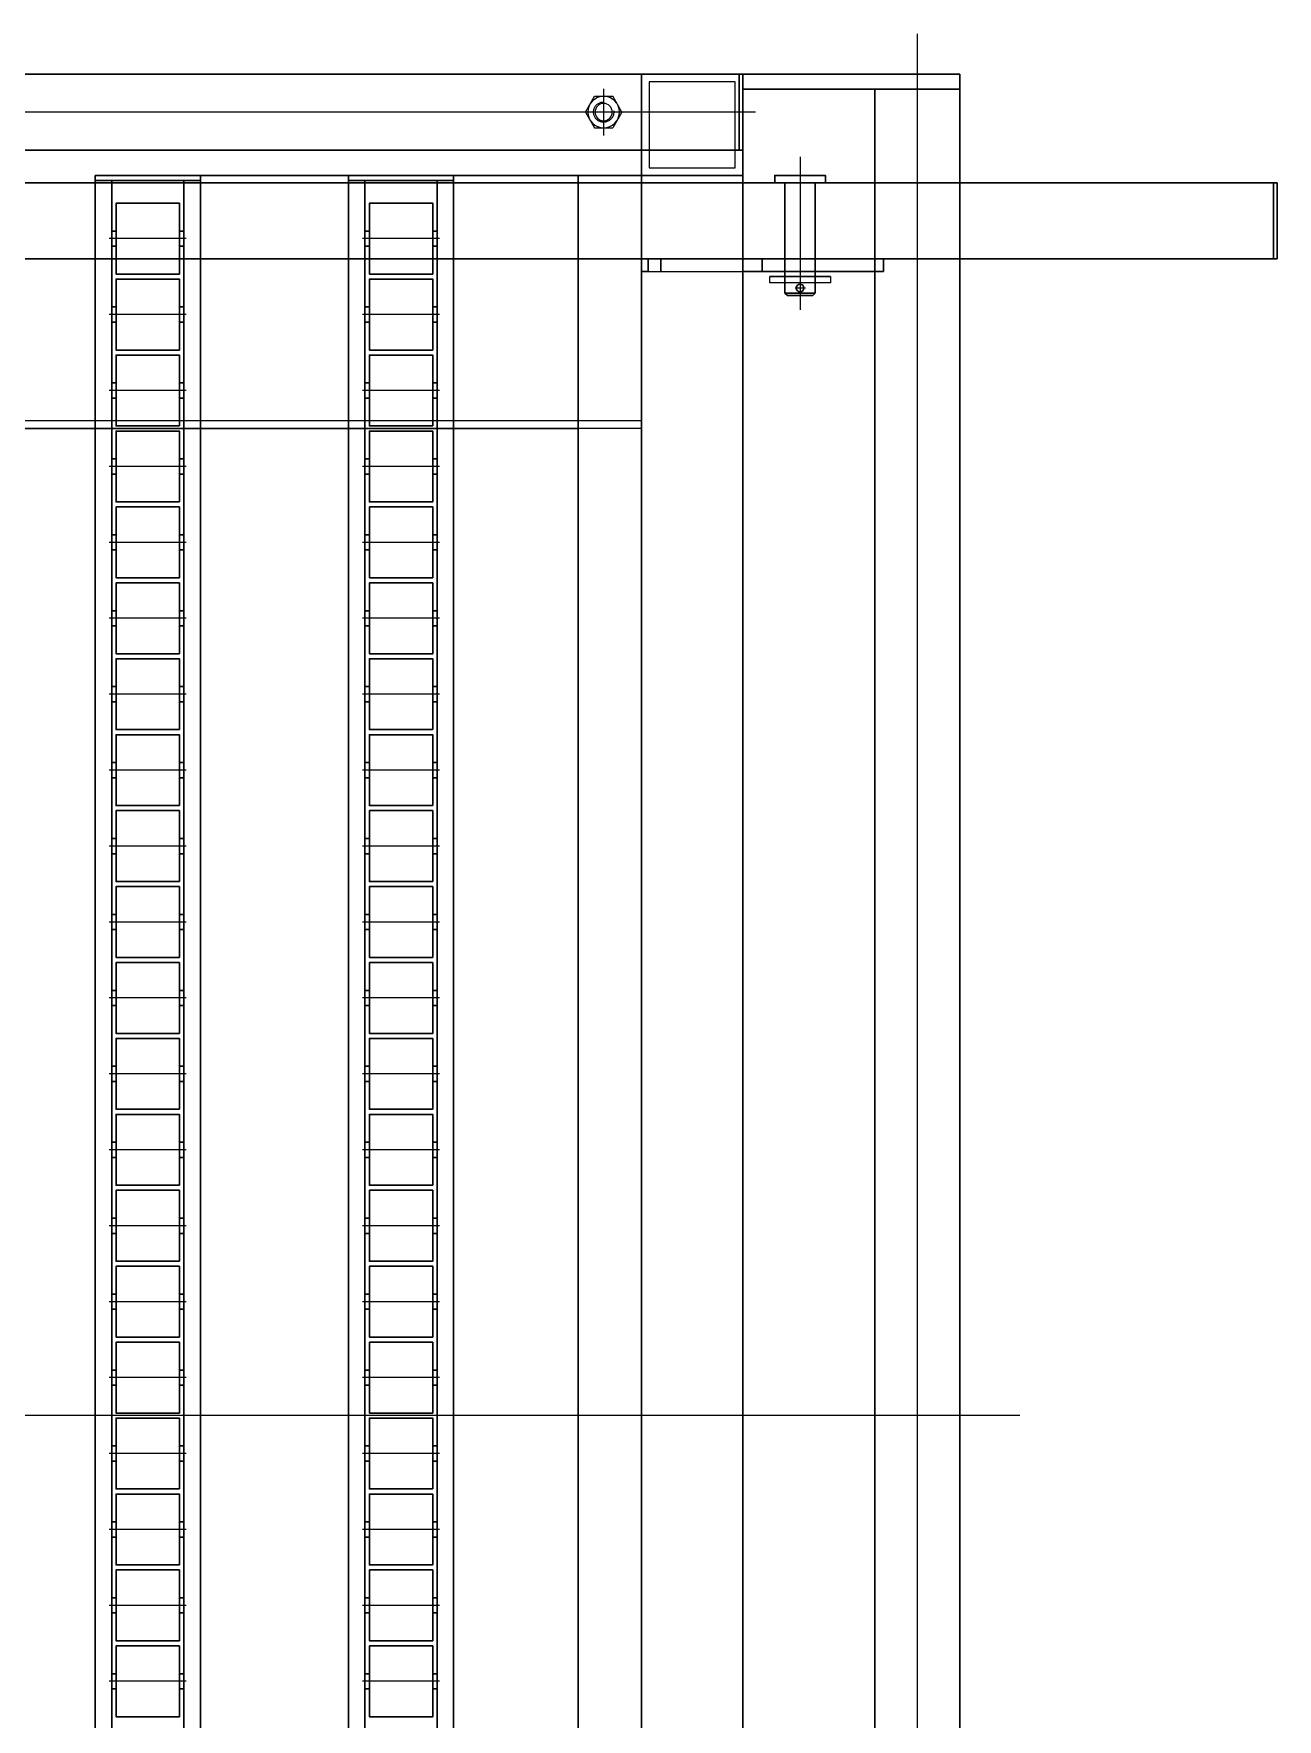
# Model space of a CAD drawing. Extents: x 539033 to 804858, y 468425 to 1263560.
# Drawn here: x 751687 to 752178, y 498741 to 499407 of the extents above; entities that cross this region are included whole.
import ezdxf

# ---------------------------------------------------------------- set-up
doc = ezdxf.new("R2010")
doc.units = 0
doc.header["$LTSCALE"] = 1000
doc.header["$MEASUREMENT"] = 0
for name, pattern in [('0', [0, 0]), ('ACAD_ISO02W100', [15, 12, -3]), ('ACAD_ISO04W100', [30, 24, -3, 0, -3]), ('DASHDOT', [25.4, 12.7, -6.35, 0, -6.35]), ('SOLID', [0])]:
    doc.linetypes.add(name, pattern=pattern)
doc.layers.get('0').update_dxf_attribs({"linetype": 'CONTINUOUS'})
doc.layers.add('1', color=1, linetype='DASHDOT')
for name, color, linetype, lineweight in [('3', 7, 'ACAD_ISO04W100', 15), ('标注', 7, 'SOLID', 15), ('点划线', 1, 'ACAD_ISO04W100', 15), ('粗实线', 7, '0', 30), ('虚线', 6, 'ACAD_ISO02W100', 18)]:
    doc.layers.add(name, color=color, linetype=linetype, lineweight=lineweight)

# ---------------------------------------------------------------- blocks, each defined once
blk = doc.blocks.new('A$C513352F2')
at = {"layer": '点划线'}
blk.add_line((68.9, 0), (68.9, 1086.91), dxfattribs=at)
at = {"layer": '粗实线', "color": 5}
for p, q in [((0, 1070.94), (85.65, 1070.94)), ((85.65, 1070.94), (85.65, 10.94)), ((0, 1064.94), (85.65, 1064.94)), ((52.15, 1064.94), (52.15, 16.94))]:
    blk.add_line(p, q, dxfattribs=at)
blk = doc.blocks.new('A$C458447FD')
for p, q in [((258.84, 1065.14), (262.43, 1071.37)), ((269.62, 1071.37), (262.43, 1071.37)), ((273.22, 1065.14), (269.62, 1071.37)), ((258.84, 1065.14), (262.43, 1058.91)), ((269.62, 1058.91), (262.43, 1058.91)), ((273.22, 1065.14), (269.62, 1058.91)), ((176.44, 1000.14), (176.44, 997.64)), ((200.44, 997.64), (200.44, 1000.14)), ((176.44, 997.64), (200.44, 997.64))]:
    blk.add_line(p, q)
for radius in [6.23, 3.4]:
    blk.add_circle((266.03, 1065.14), radius)
at = {"layer": '1', "linetype": 'DASHDOT'}
for p, q in [((266.03, 1074.37), (266.03, 1055.91)), ((255.84, 1065.14), (276.22, 1065.14))]:
    blk.add_line(p, q, dxfattribs=at)
at = {"layer": '3'}
blk.add_arc((266.03, 1065.14), 4, 170, 90, dxfattribs=at)
at = {"layer": '点划线'}
for p, q in [((206.04, 1065.14), (1376.79, 1065.14)), ((188.44, 1047.42), (188.44, 986.97)), ((330.83, 1015.14), (361.27, 1015.14)), ((430.83, 1015.14), (461.27, 1015.14)), ((186.36, 995.64), (190.38, 995.64)), ((330.83, 985.14), (361.27, 985.14)), ((430.83, 985.14), (461.27, 985.14)), ((330.83, 955.14), (361.27, 955.14)), ((430.83, 955.14), (461.27, 955.14)), ((330.83, 925.14), (361.27, 925.14)), ((430.83, 925.14), (461.27, 925.14)), ((330.83, 895.14), (361.27, 895.14)), ((430.83, 895.14), (461.27, 895.14)), ((330.83, 865.14), (361.27, 865.14)), ((430.83, 865.14), (461.27, 865.14)), ((330.83, 835.14), (361.27, 835.14)), ((430.83, 835.14), (461.27, 835.14)), ((330.83, 805.14), (361.27, 805.14)), ((430.83, 805.14), (461.27, 805.14)), ((330.83, 775.14), (361.27, 775.14)), ((430.83, 775.14), (461.27, 775.14)), ((330.83, 745.14), (361.27, 745.14)), ((430.83, 745.14), (461.27, 745.14)), ((330.83, 715.14), (361.27, 715.14)), ((430.83, 715.14), (461.27, 715.14)), ((330.83, 685.14), (361.27, 685.14)), ((430.83, 685.14), (461.27, 685.14)), ((330.83, 655.14), (361.27, 655.14)), ((430.83, 655.14), (461.27, 655.14)), ((330.83, 625.14), (361.27, 625.14)), ((430.83, 625.14), (461.27, 625.14)), ((330.83, 595.14), (361.27, 595.14)), ((430.83, 595.14), (461.27, 595.14)), ((330.83, 565.14), (361.27, 565.14)), ((430.83, 565.14), (461.27, 565.14)), ((101.68, 550.14), (1459.06, 550.14)), ((330.83, 535.14), (361.27, 535.14)), ((430.83, 535.14), (461.27, 535.14)), ((330.83, 505.14), (361.27, 505.14)), ((430.83, 505.14), (461.27, 505.14)), ((330.83, 475.14), (361.27, 475.14)), ((430.83, 475.14), (461.27, 475.14)), ((330.83, 445.14), (361.27, 445.14)), ((430.83, 445.14), (461.27, 445.14))]:
    blk.add_line(p, q, dxfattribs=at)
at = {"layer": '粗实线'}
for p, q in [((212.53, 1080.14), (212.53, 1050.14)), ((211.03, 1050.14), (1361.03, 1050.14)), ((251.03, 1040.14), (446.03, 1040.14)), ((251.03, 1040.14), (251.03, 60.14)), ((1109.83, 1037.14), (0, 1037.14)), ((0, 1037.14), (0, 1007.14)), ((1.5, 1037.14), (1.5, 1007.14)), ((182.44, 1037.14), (182.44, 993.64)), ((194.44, 1037.14), (194.44, 993.64)), ((1118.6, 1007.14), (0, 1007.14)), ((248.45, 1007.14), (153.13, 1007.14)), ((155.54, 1007.14), (155.54, 1002.14)), ((203.44, 1007.14), (203.44, 1002.14)), ((243.45, 1007.14), (243.45, 1002.14)), ((248.45, 1007.14), (248.45, 1002.14)), ((211.03, 1002.14), (155.54, 1002.14)), ((200.44, 1000.14), (176.44, 1000.14)), ((248.45, 1002.14), (251.03, 1002.14)), ((182.44, 993.64), (183.44, 992.64)), ((182.44, 993.64), (194.44, 993.64)), ((193.44, 992.64), (183.44, 992.64)), ((193.44, 992.64), (194.44, 993.64)), ((276.03, 940.14), (776.03, 940.14))]:
    blk.add_line(p, q, dxfattribs=at)
at = {"layer": '粗实线', "color": 2}
blk.add_line((276.03, 1040.14), (276.03, 60.14), dxfattribs=at)
at = {"layer": '粗实线', "color": 4}
for p, q in [((325.28, 1040.14), (325.28, 60.14)), ((325.28, 1040.14), (366.78, 1040.14)), ((366.78, 1040.14), (366.78, 60.14)), ((425.28, 1040.14), (425.28, 60.14)), ((425.28, 1040.14), (466.78, 1040.14)), ((466.78, 1040.14), (466.78, 60.14)), ((325.28, 1038.14), (366.78, 1038.14)), ((331.78, 1038.14), (331.78, 62.14)), ((360.28, 1038.14), (360.28, 62.14)), ((425.28, 1038.14), (466.78, 1038.14)), ((431.78, 1038.14), (431.78, 62.14)), ((460.28, 1038.14), (460.28, 62.14))]:
    blk.add_line(p, q, dxfattribs=at)
at = {"layer": '粗实线', "color": 3}
for p, q in [((333.53, 1018.14), (331.78, 1018.14)), ((331.78, 1018.14), (331.78, 1012.14)), ((358.53, 1018.14), (360.28, 1018.14)), ((360.28, 1018.14), (360.28, 1012.14)), ((433.53, 1018.14), (431.78, 1018.14)), ((431.78, 1018.14), (431.78, 1012.14)), ((458.53, 1018.14), (460.28, 1018.14)), ((460.28, 1018.14), (460.28, 1012.14)), ((333.53, 1012.14), (331.78, 1012.14)), ((358.53, 1012.14), (360.28, 1012.14)), ((433.53, 1012.14), (431.78, 1012.14)), ((458.53, 1012.14), (460.28, 1012.14)), ((333.53, 988.14), (331.78, 988.14)), ((331.78, 988.14), (331.78, 982.14)), ((358.53, 988.14), (360.28, 988.14)), ((360.28, 988.14), (360.28, 982.14)), ((433.53, 988.14), (431.78, 988.14)), ((431.78, 988.14), (431.78, 982.14)), ((458.53, 988.14), (460.28, 988.14)), ((460.28, 988.14), (460.28, 982.14)), ((333.53, 982.14), (331.78, 982.14)), ((358.53, 982.14), (360.28, 982.14)), ((433.53, 982.14), (431.78, 982.14)), ((458.53, 982.14), (460.28, 982.14)), ((333.53, 958.14), (331.78, 958.14)), ((331.78, 958.14), (331.78, 952.14)), ((358.53, 958.14), (360.28, 958.14)), ((360.28, 958.14), (360.28, 952.14)), ((433.53, 958.14), (431.78, 958.14)), ((431.78, 958.14), (431.78, 952.14)), ((458.53, 958.14), (460.28, 958.14)), ((460.28, 958.14), (460.28, 952.14)), ((333.53, 952.14), (331.78, 952.14)), ((358.53, 952.14), (360.28, 952.14)), ((433.53, 952.14), (431.78, 952.14)), ((458.53, 952.14), (460.28, 952.14)), ((333.53, 928.14), (331.78, 928.14)), ((331.78, 928.14), (331.78, 922.14)), ((358.53, 928.14), (360.28, 928.14)), ((360.28, 928.14), (360.28, 922.14)), ((433.53, 928.14), (431.78, 928.14)), ((431.78, 928.14), (431.78, 922.14)), ((458.53, 928.14), (460.28, 928.14)), ((460.28, 928.14), (460.28, 922.14)), ((333.53, 922.14), (331.78, 922.14)), ((358.53, 922.14), (360.28, 922.14)), ((433.53, 922.14), (431.78, 922.14)), ((458.53, 922.14), (460.28, 922.14)), ((333.53, 898.14), (331.78, 898.14)), ((331.78, 898.14), (331.78, 892.14)), ((358.53, 898.14), (360.28, 898.14)), ((360.28, 898.14), (360.28, 892.14)), ((433.53, 898.14), (431.78, 898.14)), ((431.78, 898.14), (431.78, 892.14)), ((458.53, 898.14), (460.28, 898.14)), ((460.28, 898.14), (460.28, 892.14)), ((333.53, 892.14), (331.78, 892.14)), ((358.53, 892.14), (360.28, 892.14)), ((433.53, 892.14), (431.78, 892.14)), ((458.53, 892.14), (460.28, 892.14)), ((333.53, 868.14), (331.78, 868.14)), ((331.78, 868.14), (331.78, 862.14)), ((358.53, 868.14), (360.28, 868.14)), ((360.28, 868.14), (360.28, 862.14)), ((433.53, 868.14), (431.78, 868.14)), ((431.78, 868.14), (431.78, 862.14)), ((458.53, 868.14), (460.28, 868.14)), ((460.28, 868.14), (460.28, 862.14)), ((333.53, 862.14), (331.78, 862.14)), ((358.53, 862.14), (360.28, 862.14)), ((433.53, 862.14), (431.78, 862.14)), ((458.53, 862.14), (460.28, 862.14)), ((333.53, 838.14), (331.78, 838.14)), ((331.78, 838.14), (331.78, 832.14)), ((358.53, 838.14), (360.28, 838.14)), ((360.28, 838.14), (360.28, 832.14)), ((433.53, 838.14), (431.78, 838.14)), ((431.78, 838.14), (431.78, 832.14)), ((458.53, 838.14), (460.28, 838.14)), ((460.28, 838.14), (460.28, 832.14)), ((333.53, 832.14), (331.78, 832.14)), ((358.53, 832.14), (360.28, 832.14)), ((433.53, 832.14), (431.78, 832.14)), ((458.53, 832.14), (460.28, 832.14)), ((333.53, 808.14), (331.78, 808.14)), ((331.78, 808.14), (331.78, 802.14)), ((358.53, 808.14), (360.28, 808.14)), ((360.28, 808.14), (360.28, 802.14)), ((433.53, 808.14), (431.78, 808.14)), ((431.78, 808.14), (431.78, 802.14)), ((458.53, 808.14), (460.28, 808.14)), ((460.28, 808.14), (460.28, 802.14)), ((333.53, 802.14), (331.78, 802.14)), ((358.53, 802.14), (360.28, 802.14)), ((433.53, 802.14), (431.78, 802.14)), ((458.53, 802.14), (460.28, 802.14)), ((333.53, 778.14), (331.78, 778.14)), ((331.78, 778.14), (331.78, 772.14)), ((358.53, 778.14), (360.28, 778.14)), ((360.28, 778.14), (360.28, 772.14)), ((433.53, 778.14), (431.78, 778.14)), ((431.78, 778.14), (431.78, 772.14)), ((458.53, 778.14), (460.28, 778.14)), ((460.28, 778.14), (460.28, 772.14)), ((333.53, 772.14), (331.78, 772.14)), ((358.53, 772.14), (360.28, 772.14)), ((433.53, 772.14), (431.78, 772.14)), ((458.53, 772.14), (460.28, 772.14)), ((333.53, 748.14), (331.78, 748.14)), ((331.78, 748.14), (331.78, 742.14)), ((358.53, 748.14), (360.28, 748.14)), ((360.28, 748.14), (360.28, 742.14)), ((433.53, 748.14), (431.78, 748.14)), ((431.78, 748.14), (431.78, 742.14)), ((458.53, 748.14), (460.28, 748.14)), ((460.28, 748.14), (460.28, 742.14)), ((333.53, 742.14), (331.78, 742.14)), ((358.53, 742.14), (360.28, 742.14)), ((433.53, 742.14), (431.78, 742.14)), ((458.53, 742.14), (460.28, 742.14)), ((333.53, 718.14), (331.78, 718.14)), ((331.78, 718.14), (331.78, 712.14)), ((358.53, 718.14), (360.28, 718.14)), ((360.28, 718.14), (360.28, 712.14)), ((433.53, 718.14), (431.78, 718.14)), ((431.78, 718.14), (431.78, 712.14)), ((458.53, 718.14), (460.28, 718.14)), ((460.28, 718.14), (460.28, 712.14)), ((333.53, 712.14), (331.78, 712.14)), ((358.53, 712.14), (360.28, 712.14)), ((433.53, 712.14), (431.78, 712.14)), ((458.53, 712.14), (460.28, 712.14)), ((333.53, 688.14), (331.78, 688.14)), ((331.78, 688.14), (331.78, 682.14)), ((358.53, 688.14), (360.28, 688.14)), ((360.28, 688.14), (360.28, 682.14)), ((433.53, 688.14), (431.78, 688.14)), ((431.78, 688.14), (431.78, 682.14)), ((458.53, 688.14), (460.28, 688.14)), ((460.28, 688.14), (460.28, 682.14)), ((333.53, 682.14), (331.78, 682.14)), ((358.53, 682.14), (360.28, 682.14)), ((433.53, 682.14), (431.78, 682.14)), ((458.53, 682.14), (460.28, 682.14)), ((333.53, 658.14), (331.78, 658.14)), ((331.78, 658.14), (331.78, 652.14)), ((358.53, 658.14), (360.28, 658.14)), ((360.28, 658.14), (360.28, 652.14)), ((433.53, 658.14), (431.78, 658.14)), ((431.78, 658.14), (431.78, 652.14)), ((458.53, 658.14), (460.28, 658.14)), ((460.28, 658.14), (460.28, 652.14)), ((333.53, 652.14), (331.78, 652.14)), ((358.53, 652.14), (360.28, 652.14)), ((433.53, 652.14), (431.78, 652.14)), ((458.53, 652.14), (460.28, 652.14)), ((333.53, 628.14), (331.78, 628.14)), ((331.78, 628.14), (331.78, 622.14)), ((358.53, 628.14), (360.28, 628.14)), ((360.28, 628.14), (360.28, 622.14)), ((433.53, 628.14), (431.78, 628.14)), ((431.78, 628.14), (431.78, 622.14)), ((458.53, 628.14), (460.28, 628.14)), ((460.28, 628.14), (460.28, 622.14)), ((333.53, 622.14), (331.78, 622.14)), ((358.53, 622.14), (360.28, 622.14)), ((433.53, 622.14), (431.78, 622.14)), ((458.53, 622.14), (460.28, 622.14)), ((333.53, 598.14), (331.78, 598.14)), ((331.78, 598.14), (331.78, 592.14)), ((358.53, 598.14), (360.28, 598.14)), ((360.28, 598.14), (360.28, 592.14)), ((433.53, 598.14), (431.78, 598.14)), ((431.78, 598.14), (431.78, 592.14)), ((458.53, 598.14), (460.28, 598.14)), ((460.28, 598.14), (460.28, 592.14)), ((333.53, 592.14), (331.78, 592.14)), ((358.53, 592.14), (360.28, 592.14)), ((433.53, 592.14), (431.78, 592.14)), ((458.53, 592.14), (460.28, 592.14)), ((333.53, 568.14), (331.78, 568.14)), ((331.78, 568.14), (331.78, 562.14)), ((358.53, 568.14), (360.28, 568.14)), ((360.28, 568.14), (360.28, 562.14)), ((433.53, 568.14), (431.78, 568.14)), ((431.78, 568.14), (431.78, 562.14)), ((458.53, 568.14), (460.28, 568.14)), ((460.28, 568.14), (460.28, 562.14)), ((333.53, 562.14), (331.78, 562.14)), ((358.53, 562.14), (360.28, 562.14)), ((433.53, 562.14), (431.78, 562.14)), ((458.53, 562.14), (460.28, 562.14)), ((333.53, 538.14), (331.78, 538.14)), ((331.78, 538.14), (331.78, 532.14)), ((358.53, 538.14), (360.28, 538.14)), ((360.28, 538.14), (360.28, 532.14)), ((433.53, 538.14), (431.78, 538.14)), ((431.78, 538.14), (431.78, 532.14)), ((458.53, 538.14), (460.28, 538.14)), ((460.28, 538.14), (460.28, 532.14)), ((333.53, 532.14), (331.78, 532.14)), ((358.53, 532.14), (360.28, 532.14)), ((433.53, 532.14), (431.78, 532.14)), ((458.53, 532.14), (460.28, 532.14)), ((333.53, 508.14), (331.78, 508.14)), ((331.78, 508.14), (331.78, 502.14)), ((358.53, 508.14), (360.28, 508.14)), ((360.28, 508.14), (360.28, 502.14)), ((433.53, 508.14), (431.78, 508.14)), ((431.78, 508.14), (431.78, 502.14)), ((458.53, 508.14), (460.28, 508.14)), ((460.28, 508.14), (460.28, 502.14)), ((333.53, 502.14), (331.78, 502.14)), ((358.53, 502.14), (360.28, 502.14)), ((433.53, 502.14), (431.78, 502.14)), ((458.53, 502.14), (460.28, 502.14)), ((333.53, 478.14), (331.78, 478.14)), ((331.78, 478.14), (331.78, 472.14)), ((358.53, 478.14), (360.28, 478.14)), ((360.28, 478.14), (360.28, 472.14)), ((433.53, 478.14), (431.78, 478.14)), ((431.78, 478.14), (431.78, 472.14)), ((458.53, 478.14), (460.28, 478.14)), ((460.28, 478.14), (460.28, 472.14)), ((333.53, 472.14), (331.78, 472.14)), ((358.53, 472.14), (360.28, 472.14)), ((433.53, 472.14), (431.78, 472.14)), ((458.53, 472.14), (460.28, 472.14)), ((333.53, 448.14), (331.78, 448.14)), ((331.78, 448.14), (331.78, 442.14)), ((358.53, 448.14), (360.28, 448.14)), ((360.28, 448.14), (360.28, 442.14)), ((433.53, 448.14), (431.78, 448.14)), ((431.78, 448.14), (431.78, 442.14)), ((458.53, 448.14), (460.28, 448.14)), ((460.28, 448.14), (460.28, 442.14)), ((333.53, 442.14), (331.78, 442.14)), ((358.53, 442.14), (360.28, 442.14)), ((433.53, 442.14), (431.78, 442.14)), ((458.53, 442.14), (460.28, 442.14))]:
    blk.add_line(p, q, dxfattribs=at)
at = {"layer": '粗实线'}
for points in [[(211.03, 20.14), (1361.03, 20.14), (1361.03, 1080.14), (211.03, 1080.14)], [(251.03, 1040.14), (211.03, 1040.14), (211.03, 1080.14), (251.03, 1080.14)]]:
    blk.add_lwpolyline(points, close=True, dxfattribs=at)
at = {"layer": '粗实线', "color": 4}
blk.add_lwpolyline([(198.44, 1037.14), (198.44, 1040.14), (178.44, 1040.14), (178.44, 1037.14)], close=True, dxfattribs=at)
at = {"layer": '粗实线', "color": 3}
for points in [[(333.53, 1001.14), (358.53, 1001.14), (358.53, 1029.14), (333.53, 1029.14)], [(433.53, 1001.14), (458.53, 1001.14), (458.53, 1029.14), (433.53, 1029.14)], [(333.53, 971.14), (358.53, 971.14), (358.53, 999.14), (333.53, 999.14)], [(433.53, 971.14), (458.53, 971.14), (458.53, 999.14), (433.53, 999.14)], [(333.53, 941.14), (358.53, 941.14), (358.53, 969.14), (333.53, 969.14)], [(433.53, 941.14), (458.53, 941.14), (458.53, 969.14), (433.53, 969.14)], [(333.53, 911.14), (358.53, 911.14), (358.53, 939.14), (333.53, 939.14)], [(433.53, 911.14), (458.53, 911.14), (458.53, 939.14), (433.53, 939.14)], [(333.53, 881.14), (358.53, 881.14), (358.53, 909.14), (333.53, 909.14)], [(433.53, 881.14), (458.53, 881.14), (458.53, 909.14), (433.53, 909.14)], [(333.53, 851.14), (358.53, 851.14), (358.53, 879.14), (333.53, 879.14)], [(433.53, 851.14), (458.53, 851.14), (458.53, 879.14), (433.53, 879.14)], [(333.53, 821.14), (358.53, 821.14), (358.53, 849.14), (333.53, 849.14)], [(433.53, 821.14), (458.53, 821.14), (458.53, 849.14), (433.53, 849.14)], [(333.53, 791.14), (358.53, 791.14), (358.53, 819.14), (333.53, 819.14)], [(433.53, 791.14), (458.53, 791.14), (458.53, 819.14), (433.53, 819.14)], [(333.53, 761.14), (358.53, 761.14), (358.53, 789.14), (333.53, 789.14)], [(433.53, 761.14), (458.53, 761.14), (458.53, 789.14), (433.53, 789.14)], [(333.53, 731.14), (358.53, 731.14), (358.53, 759.14), (333.53, 759.14)], [(433.53, 731.14), (458.53, 731.14), (458.53, 759.14), (433.53, 759.14)], [(333.53, 701.14), (358.53, 701.14), (358.53, 729.14), (333.53, 729.14)], [(433.53, 701.14), (458.53, 701.14), (458.53, 729.14), (433.53, 729.14)], [(333.53, 671.14), (358.53, 671.14), (358.53, 699.14), (333.53, 699.14)], [(433.53, 671.14), (458.53, 671.14), (458.53, 699.14), (433.53, 699.14)], [(333.53, 641.14), (358.53, 641.14), (358.53, 669.14), (333.53, 669.14)], [(433.53, 641.14), (458.53, 641.14), (458.53, 669.14), (433.53, 669.14)], [(333.53, 611.14), (358.53, 611.14), (358.53, 639.14), (333.53, 639.14)], [(433.53, 611.14), (458.53, 611.14), (458.53, 639.14), (433.53, 639.14)], [(333.53, 581.14), (358.53, 581.14), (358.53, 609.14), (333.53, 609.14)], [(433.53, 581.14), (458.53, 581.14), (458.53, 609.14), (433.53, 609.14)], [(333.53, 551.14), (358.53, 551.14), (358.53, 579.14), (333.53, 579.14)], [(433.53, 551.14), (458.53, 551.14), (458.53, 579.14), (433.53, 579.14)], [(333.53, 521.14), (358.53, 521.14), (358.53, 549.14), (333.53, 549.14)], [(433.53, 521.14), (458.53, 521.14), (458.53, 549.14), (433.53, 549.14)], [(333.53, 491.14), (358.53, 491.14), (358.53, 519.14), (333.53, 519.14)], [(433.53, 491.14), (458.53, 491.14), (458.53, 519.14), (433.53, 519.14)], [(333.53, 461.14), (358.53, 461.14), (358.53, 489.14), (333.53, 489.14)], [(433.53, 461.14), (458.53, 461.14), (458.53, 489.14), (433.53, 489.14)], [(333.53, 431.14), (358.53, 431.14), (358.53, 459.14), (333.53, 459.14)], [(433.53, 431.14), (458.53, 431.14), (458.53, 459.14), (433.53, 459.14)]]:
    blk.add_lwpolyline(points, close=True, dxfattribs=at)
at = {"layer": '粗实线'}
blk.add_circle((188.44, 995.64), 1.5, dxfattribs=at)
at = {"layer": '虚线'}
for p, q in [((251.03, 1037.14), (1321.03, 1037.14)), ((251.03, 1002.14), (211.03, 1002.14)), ((251.03, 943.14), (1321.03, 943.14)), ((251.03, 940.14), (276.03, 940.14))]:
    blk.add_line(p, q, dxfattribs=at)
blk.add_lwpolyline([(248.03, 1043.14), (214.03, 1043.14), (214.03, 1077.14), (248.03, 1077.14)], close=True, dxfattribs=at)
at = {"layer": '标注', "xscale": -1}
blk.add_blockref('A$C513352F2', (211.03, 9.2), dxfattribs=at)

msp = doc.modelspace()

# ---------------------------------------------------------------- block references
at = {"color": 253, "ltscale": 100, "xscale": -1}
msp.add_blockref('A$C458447FD', (752177.78, 498310.47), dxfattribs=at)

doc.saveas('drawing.dxf')
